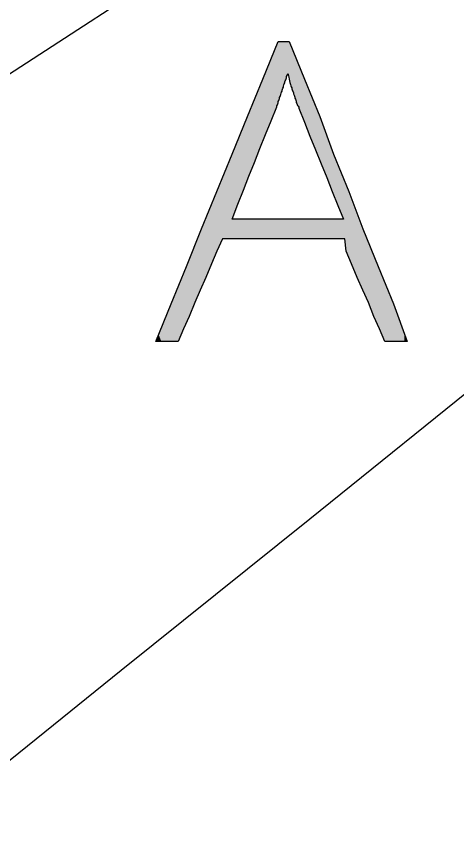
# Model space of a CAD drawing. Extents: x 0 to 407, y 0 to 283.
# Drawn here: x 355.41 to 366.62, y 222.24 to 243.1 of the extents above; entities that cross this region are included whole.
import ezdxf

# ---------------------------------------------------------------- set-up
doc = ezdxf.new("R2010")
doc.units = 0
doc.layers.add('LAYER_1', color=7, linetype='CONTINUOUS')

# ---------------------------------------------------------------- blocks, each defined once
blk = doc.blocks.new('*U8')
at = {"layer": 'LAYER_1', "color": 7}
for points in [[(361.982, 240.71), (361.965, 242.242), (361.982, 242.283)], [(362.008, 240.774), (361.982, 242.283), (362.008, 242.346)], [(361.982, 240.71), (361.982, 242.283), (362.008, 240.774)], [(362.018, 240.8), (362.008, 242.346), (362.018, 242.372)], [(362.008, 240.774), (362.008, 242.346), (362.018, 240.8)], [(362.02, 240.805), (362.018, 242.372), (362.02, 242.377)], [(362.018, 240.8), (362.018, 242.372), (362.02, 240.805)], [(362.022, 240.819), (362.02, 242.377), (362.022, 242.382)], [(362.02, 240.805), (362.02, 242.377), (362.022, 240.819)], [(362.05, 240.885), (362.022, 242.382), (362.05, 242.451)], [(362.022, 240.819), (362.022, 242.382), (362.05, 240.885)], [(362.056, 240.903), (362.05, 242.451), (362.056, 242.464)], [(362.05, 240.885), (362.05, 242.451), (362.056, 240.903)], [(362.056, 240.903), (362.056, 242.464), (362.091, 241.017)], [(362.091, 241.017), (362.056, 242.464), (362.091, 242.464)], [(362.091, 241.017), (362.091, 242.464), (362.091, 241.018)], [(362.091, 241.018), (362.091, 242.464), (362.091, 242.464)], [(362.091, 241.018), (362.091, 242.464), (362.093, 241.025)], [(362.093, 241.025), (362.091, 242.464), (362.093, 242.464)], [(362.093, 241.025), (362.093, 242.464), (362.126, 241.123)], [(362.126, 241.123), (362.093, 242.464), (362.126, 242.464)], [(362.126, 241.123), (362.126, 242.464), (362.162, 241.229)], [(362.162, 241.229), (362.126, 242.464), (362.162, 242.464)], [(362.162, 241.229), (362.162, 242.464), (362.197, 241.335)], [(362.197, 241.335), (362.162, 242.464), (362.197, 242.464)], [(362.197, 241.335), (362.197, 242.464), (362.197, 241.335)], [(362.197, 241.335), (362.197, 242.464), (362.197, 242.464)], [(362.197, 241.335), (362.197, 242.464), (362.232, 241.441)], [(362.232, 241.441), (362.197, 242.464), (362.232, 242.464)], [(362.232, 241.441), (362.232, 242.464), (362.248, 241.487)], [(362.248, 241.487), (362.232, 242.464), (362.248, 242.464)], [(362.248, 241.487), (362.248, 242.464), (362.267, 241.546)], [(362.267, 241.546), (362.248, 242.464), (362.267, 242.464)], [(362.267, 241.546), (362.267, 242.464), (362.268, 241.547)], [(362.268, 241.547), (362.267, 242.464), (362.268, 242.464)], [(362.268, 241.547), (362.268, 242.464), (362.292, 241.613)], [(362.292, 241.613), (362.268, 242.464), (362.292, 242.464)], [(362.292, 241.613), (362.292, 242.464), (362.294, 241.621)], [(362.294, 241.621), (362.292, 242.464), (362.294, 242.464)], [(362.294, 241.621), (362.294, 242.464), (362.302, 241.646)], [(362.302, 241.646), (362.294, 242.464), (362.302, 242.464)], [(362.302, 241.646), (362.302, 242.464), (362.303, 241.646)], [(362.303, 241.646), (362.302, 242.464), (362.303, 242.464)], [(362.303, 241.646), (362.303, 242.464), (362.304, 241.643)], [(362.304, 241.643), (362.303, 242.464), (362.304, 242.464)], [(362.304, 241.643), (362.304, 242.464), (362.307, 241.631)], [(362.307, 241.631), (362.304, 242.464), (362.307, 242.464)], [(362.307, 241.631), (362.307, 242.464), (362.308, 241.626)], [(362.308, 241.626), (362.307, 242.464), (362.308, 242.464)], [(362.308, 241.626), (362.308, 242.464), (362.337, 241.537)], [(362.337, 241.537), (362.308, 242.464), (362.337, 242.464)], [(362.337, 241.537), (362.337, 242.464), (362.338, 241.519)], [(362.338, 241.519), (362.337, 242.464), (362.338, 242.464)], [(362.338, 241.519), (362.338, 242.464), (362.341, 241.475)], [(362.341, 241.475), (362.338, 242.464), (362.341, 242.456)], [(362.341, 241.475), (362.341, 242.456), (362.346, 241.46)], [(362.346, 241.46), (362.341, 242.456), (362.346, 242.444)], [(362.346, 241.46), (362.346, 242.444), (362.356, 241.428)], [(362.356, 241.428), (362.346, 242.444), (362.356, 242.42)], [(362.356, 241.428), (362.356, 242.42), (362.414, 241.249)], [(362.414, 241.249), (362.356, 242.42), (362.414, 242.276)], [(362.414, 241.249), (362.414, 242.276), (362.444, 241.159)], [(362.444, 241.159), (362.414, 242.276), (362.444, 242.204)], [(361.893, 240.486), (361.88, 242.033), (361.893, 242.064)], [(361.917, 240.548), (361.893, 242.064), (361.917, 242.125)], [(361.893, 240.486), (361.893, 242.064), (361.917, 240.548)], [(361.918, 240.55), (361.917, 242.125), (361.918, 242.126)], [(361.917, 240.548), (361.917, 242.125), (361.918, 240.55)], [(361.949, 240.627), (361.918, 242.126), (361.949, 242.202)], [(361.918, 240.55), (361.918, 242.126), (361.949, 240.627)], [(361.95, 240.63), (361.949, 242.202), (361.95, 242.205)], [(361.949, 240.627), (361.949, 242.202), (361.95, 240.63)], [(361.965, 240.667), (361.95, 242.205), (361.965, 242.242)], [(361.95, 240.63), (361.95, 242.205), (361.965, 240.667)], [(361.965, 240.667), (361.965, 242.242), (361.982, 240.71)], [(362.444, 241.159), (362.444, 242.204), (362.532, 240.894)], [(362.532, 240.894), (362.444, 242.204), (362.532, 241.988)], [(361.809, 240.277), (361.774, 241.772), (361.809, 241.858)], [(361.822, 240.31), (361.809, 241.858), (361.822, 241.891)], [(361.809, 240.277), (361.809, 241.858), (361.822, 240.31)], [(361.852, 240.385), (361.822, 241.891), (361.852, 241.965)], [(361.822, 240.31), (361.822, 241.891), (361.852, 240.385)], [(361.854, 240.389), (361.852, 241.965), (361.854, 241.968)], [(361.852, 240.385), (361.852, 241.965), (361.854, 240.389)], [(361.873, 240.438), (361.854, 241.968), (361.873, 242.017)], [(361.854, 240.389), (361.854, 241.968), (361.873, 240.438)], [(361.88, 240.454), (361.873, 242.017), (361.88, 242.033)], [(361.873, 240.438), (361.873, 242.017), (361.88, 240.454)], [(361.88, 240.454), (361.88, 242.033), (361.893, 240.486)], [(362.532, 240.894), (362.532, 241.988), (362.546, 240.861)], [(362.546, 240.861), (362.532, 241.988), (362.546, 241.952)], [(362.546, 240.861), (362.546, 241.952), (362.551, 240.84)], [(362.551, 240.84), (362.546, 241.952), (362.551, 241.941)], [(362.551, 240.84), (362.551, 241.941), (362.574, 240.805)], [(362.574, 240.805), (362.551, 241.941), (362.574, 241.885)], [(362.574, 240.805), (362.574, 241.885), (362.579, 240.797)], [(362.579, 240.797), (362.574, 241.885), (362.579, 241.871)], [(362.579, 240.797), (362.579, 241.871), (362.585, 240.773)], [(362.585, 240.773), (362.579, 241.871), (362.585, 241.858)], [(362.585, 240.773), (362.585, 241.858), (362.587, 240.767)], [(362.587, 240.767), (362.585, 241.858), (362.587, 241.854)], [(362.587, 240.767), (362.587, 241.854), (362.602, 240.728)], [(362.602, 240.728), (362.587, 241.854), (362.602, 241.815)], [(361.721, 240.057), (361.694, 241.576), (361.721, 241.643)], [(361.737, 240.097), (361.721, 241.643), (361.737, 241.681)], [(361.721, 240.057), (361.721, 241.643), (361.737, 240.097)], [(361.742, 240.109), (361.737, 241.681), (361.742, 241.694)], [(361.737, 240.097), (361.737, 241.681), (361.742, 240.109)], [(361.76, 240.156), (361.742, 241.694), (361.76, 241.739)], [(361.742, 240.109), (361.742, 241.694), (361.76, 240.156)], [(361.774, 240.189), (361.76, 241.739), (361.774, 241.772)], [(361.76, 240.156), (361.76, 241.739), (361.774, 240.189)], [(361.774, 240.189), (361.774, 241.772), (361.809, 240.277)], [(362.602, 240.728), (362.602, 241.815), (362.63, 240.659)], [(362.63, 240.659), (362.602, 241.815), (362.63, 241.748)], [(362.63, 240.659), (362.63, 241.748), (362.632, 240.652)], [(362.632, 240.652), (362.63, 241.748), (362.632, 241.741)], [(362.632, 240.652), (362.632, 241.741), (362.656, 240.594)], [(362.656, 240.594), (362.632, 241.741), (362.656, 241.684)], [(362.656, 240.594), (362.656, 241.684), (362.679, 240.536)], [(362.679, 240.536), (362.656, 241.684), (362.679, 241.628)], [(361.668, 239.924), (361.63, 241.419), (361.668, 241.512)], [(361.694, 239.989), (361.668, 241.512), (361.694, 241.575)], [(361.668, 239.924), (361.668, 241.512), (361.694, 239.989)], [(361.694, 239.989), (361.694, 241.575), (361.694, 241.576)], [(361.694, 239.989), (361.694, 241.576), (361.721, 240.057)], [(361.694, 239.989), (361.694, 241.575), (361.694, 239.989)], [(362.679, 240.536), (362.679, 241.628), (362.693, 240.5)], [(362.693, 240.5), (362.679, 241.628), (362.693, 241.592)], [(362.693, 240.5), (362.693, 241.592), (362.717, 240.441)], [(362.717, 240.441), (362.693, 241.592), (362.717, 241.534)], [(362.717, 240.441), (362.717, 241.534), (362.726, 240.418)], [(362.726, 240.418), (362.717, 241.534), (362.726, 241.512)], [(362.726, 240.418), (362.726, 241.512), (362.726, 240.418)], [(362.726, 240.418), (362.726, 241.512), (362.726, 241.511)], [(362.726, 240.418), (362.726, 241.511), (362.735, 240.395)], [(362.735, 240.395), (362.726, 241.511), (362.735, 241.489)], [(362.735, 240.395), (362.735, 241.489), (362.737, 240.39)], [(362.737, 240.39), (362.735, 241.489), (362.737, 241.484)], [(362.737, 240.39), (362.737, 241.484), (362.759, 240.336)], [(362.759, 240.336), (362.737, 241.484), (362.759, 241.431)], [(361.565, 239.666), (361.529, 241.172), (361.565, 241.258)], [(361.582, 239.71), (361.565, 241.258), (361.582, 241.302)], [(361.565, 239.666), (361.565, 241.258), (361.582, 239.71)], [(361.588, 239.725), (361.582, 241.302), (361.588, 241.316)], [(361.582, 239.71), (361.582, 241.302), (361.588, 239.725)], [(361.597, 239.748), (361.588, 241.316), (361.597, 241.339)], [(361.588, 239.725), (361.588, 241.316), (361.597, 239.748)], [(361.598, 239.75), (361.597, 241.339), (361.598, 241.341)], [(361.597, 239.748), (361.597, 241.339), (361.598, 239.75)], [(361.607, 239.771), (361.598, 241.341), (361.607, 241.362)], [(361.598, 239.75), (361.598, 241.341), (361.607, 239.771)], [(361.63, 239.829), (361.607, 241.362), (361.63, 241.419)], [(361.607, 239.771), (361.607, 241.362), (361.63, 239.829)], [(361.63, 239.829), (361.63, 241.419), (361.63, 239.83)], [(361.63, 239.83), (361.63, 241.419), (361.63, 241.419)], [(361.63, 239.83), (361.63, 241.419), (361.668, 239.924)], [(362.759, 240.336), (362.759, 241.431), (362.823, 240.177)], [(362.823, 240.177), (362.759, 241.431), (362.823, 241.275)], [(362.823, 240.177), (362.823, 241.275), (362.85, 240.109)], [(362.85, 240.109), (362.823, 241.275), (362.85, 241.207)], [(361.473, 239.438), (361.458, 240.996), (361.473, 241.035)], [(361.501, 239.507), (361.473, 241.035), (361.501, 241.102)], [(361.473, 239.438), (361.473, 241.035), (361.501, 239.507)], [(361.529, 239.578), (361.501, 241.102), (361.529, 241.172)], [(361.501, 239.507), (361.501, 241.102), (361.529, 239.578)], [(361.529, 239.578), (361.529, 241.172), (361.565, 239.666)], [(362.85, 240.109), (362.85, 241.207), (362.866, 240.069)], [(362.866, 240.069), (362.85, 241.207), (362.866, 241.169)], [(362.866, 240.069), (362.866, 241.169), (362.871, 240.057)], [(362.871, 240.057), (362.866, 241.169), (362.871, 241.156)], [(362.871, 240.057), (362.871, 241.156), (362.889, 240.01)], [(362.889, 240.01), (362.871, 241.156), (362.889, 241.111)], [(362.889, 240.01), (362.889, 241.111), (362.897, 239.991)], [(362.897, 239.991), (362.889, 241.111), (362.897, 241.092)], [(362.897, 239.991), (362.897, 241.092), (362.951, 239.856)], [(362.951, 239.856), (362.897, 241.092), (362.951, 240.959)], [(361.421, 239.307), (361.372, 240.787), (361.421, 240.906)], [(361.434, 239.34), (361.421, 240.906), (361.434, 240.938)], [(361.421, 239.307), (361.421, 240.906), (361.434, 239.34)], [(361.453, 239.386), (361.434, 240.938), (361.453, 240.984)], [(361.434, 239.34), (361.434, 240.938), (361.453, 239.386)], [(361.454, 239.389), (361.453, 240.984), (361.454, 240.987)], [(361.453, 239.386), (361.453, 240.984), (361.454, 239.389)], [(361.458, 239.399), (361.454, 240.987), (361.458, 240.996)], [(361.454, 239.389), (361.454, 240.987), (361.458, 239.399)], [(361.458, 239.399), (361.458, 240.996), (361.473, 239.438)], [(362.951, 239.856), (362.951, 240.959), (362.965, 239.821)], [(362.965, 239.821), (362.951, 240.959), (362.965, 240.925)], [(362.965, 239.821), (362.965, 240.925), (362.973, 239.801)], [(362.973, 239.801), (362.965, 240.925), (362.973, 240.905)], [(362.973, 239.801), (362.973, 240.905), (362.981, 239.781)], [(362.981, 239.781), (362.973, 240.905), (362.981, 240.885)], [(362.981, 239.781), (362.981, 240.885), (363.002, 239.728)], [(363.002, 239.728), (362.981, 240.885), (363.002, 240.833)], [(363.002, 239.728), (363.002, 240.833), (363.004, 239.722)], [(363.004, 239.722), (363.002, 240.833), (363.004, 240.828)], [(363.004, 239.722), (363.004, 240.828), (363.009, 239.711)], [(363.009, 239.711), (363.004, 240.828), (363.009, 240.818)], [(363.009, 239.711), (363.009, 240.818), (363.017, 239.691)], [(363.017, 239.691), (363.009, 240.818), (363.017, 240.797)], [(361.3, 239.004), (361.28, 240.559), (361.3, 240.608)], [(361.302, 239.01), (361.3, 240.608), (361.302, 240.614)], [(361.3, 239.004), (361.3, 240.608), (361.302, 239.01)], [(361.315, 239.041), (361.302, 240.614), (361.315, 240.645)], [(361.302, 239.01), (361.302, 240.614), (361.315, 239.041)], [(361.321, 239.057), (361.315, 240.645), (361.321, 240.661)], [(361.315, 239.041), (361.315, 240.645), (361.321, 239.057)], [(361.342, 239.11), (361.321, 240.661), (361.342, 240.713)], [(361.321, 239.057), (361.321, 240.661), (361.342, 239.11)], [(361.372, 239.186), (361.342, 240.713), (361.372, 240.787)], [(361.342, 239.11), (361.342, 240.713), (361.372, 239.186)], [(361.372, 239.186), (361.372, 240.787), (361.421, 239.307)], [(363.017, 239.691), (363.017, 240.797), (363.021, 239.68)], [(363.021, 239.68), (363.017, 240.797), (363.021, 240.787)], [(363.021, 239.68), (363.021, 240.787), (363.047, 239.616)], [(363.047, 239.616), (363.021, 240.787), (363.047, 240.724)], [(363.047, 239.616), (363.047, 240.724), (363.063, 239.575)], [(363.063, 239.575), (363.047, 240.724), (363.063, 240.683)], [(363.063, 239.575), (363.063, 240.683), (363.079, 239.536)], [(363.079, 239.536), (363.063, 240.683), (363.079, 240.645)], [(363.079, 239.536), (363.079, 240.645), (363.111, 239.456)], [(363.111, 239.456), (363.079, 240.645), (363.111, 240.567)], [(361.212, 238.786), (361.201, 240.367), (361.212, 240.394)], [(361.24, 238.856), (361.212, 240.394), (361.24, 240.463)], [(361.212, 238.786), (361.212, 240.394), (361.24, 238.856)], [(361.244, 238.866), (361.24, 240.463), (361.244, 240.473)], [(361.24, 238.856), (361.24, 240.463), (361.244, 238.866)], [(361.253, 238.888), (361.244, 240.473), (361.253, 240.494)], [(361.244, 238.866), (361.244, 240.473), (361.253, 238.888)], [(361.276, 238.946), (361.253, 240.494), (361.276, 240.551)], [(361.253, 238.888), (361.253, 240.494), (361.276, 238.946)], [(361.28, 238.954), (361.276, 240.551), (361.28, 240.559)], [(361.276, 238.946), (361.276, 240.551), (361.28, 238.954)], [(361.28, 238.954), (361.28, 240.559), (361.3, 239.004)], [(363.111, 239.456), (363.111, 240.567), (363.114, 239.448)], [(363.114, 239.448), (363.111, 240.567), (363.114, 240.559)], [(363.114, 239.448), (363.114, 240.559), (363.136, 239.392)], [(363.136, 239.392), (363.114, 240.559), (363.136, 240.499)], [(363.136, 239.392), (363.136, 240.499), (363.149, 239.361)], [(363.149, 239.361), (363.136, 240.499), (363.149, 240.465)], [(363.149, 239.361), (363.149, 240.465), (363.155, 239.345)], [(363.155, 239.345), (363.149, 240.465), (363.155, 240.447)], [(363.155, 239.345), (363.155, 240.447), (363.177, 239.292)], [(363.177, 239.292), (363.155, 240.447), (363.177, 240.39)], [(361.133, 238.587), (361.117, 240.159), (361.133, 240.199)], [(361.147, 238.621), (361.133, 240.199), (361.147, 240.233)], [(361.133, 238.587), (361.133, 240.199), (361.147, 238.621)], [(361.168, 238.674), (361.147, 240.233), (361.168, 240.285)], [(361.147, 238.621), (361.147, 240.233), (361.168, 238.674)], [(361.174, 238.69), (361.168, 240.285), (361.174, 240.301)], [(361.168, 238.674), (361.168, 240.285), (361.174, 238.69)], [(361.187, 238.722), (361.174, 240.301), (361.187, 240.332)], [(361.174, 238.69), (361.174, 240.301), (361.187, 238.722)], [(361.201, 238.758), (361.187, 240.332), (361.201, 240.367)], [(361.187, 238.722), (361.187, 240.332), (361.201, 238.758)], [(361.201, 238.758), (361.201, 240.367), (361.212, 238.786)], [(363.177, 239.292), (363.177, 240.39), (363.207, 239.216)], [(363.207, 239.216), (363.177, 240.39), (363.207, 240.308)], [(363.207, 239.216), (363.207, 240.308), (363.218, 239.189)], [(363.218, 239.189), (363.207, 240.308), (363.218, 240.279)], [(363.218, 239.189), (363.218, 240.279), (363.268, 239.062)], [(363.268, 239.062), (363.218, 240.279), (363.268, 240.142)], [(361.055, 238.392), (361.036, 239.962), (361.055, 240.007)], [(361.117, 238.546), (361.055, 240.007), (361.117, 240.159)], [(361.055, 238.392), (361.055, 240.007), (361.117, 238.546)], [(361.117, 238.546), (361.117, 240.159), (361.133, 238.587)], [(363.268, 239.062), (363.268, 240.142), (363.287, 239.016)], [(363.287, 239.016), (363.268, 240.142), (363.287, 240.092)], [(363.287, 239.016), (363.287, 240.092), (363.292, 239.003)], [(363.292, 239.003), (363.287, 240.092), (363.292, 240.078)], [(363.292, 239.003), (363.292, 240.078), (363.293, 239.001)], [(363.293, 239.001), (363.292, 240.078), (363.293, 240.076)], [(363.293, 239.001), (363.293, 240.076), (363.308, 238.964)], [(363.308, 238.964), (363.293, 240.076), (363.308, 240.036)], [(363.308, 238.964), (363.308, 240.036), (363.335, 238.895)], [(363.335, 238.895), (363.308, 240.036), (363.335, 239.962)], [(360.973, 238.174), (360.924, 239.687), (360.973, 239.808)], [(360.988, 238.214), (360.973, 239.808), (360.988, 239.844)], [(360.973, 238.174), (360.973, 239.808), (360.988, 238.214)], [(361.015, 238.289), (360.988, 239.844), (361.015, 239.911)], [(360.988, 238.214), (360.988, 239.844), (361.015, 238.289)], [(361.031, 238.332), (361.015, 239.911), (361.031, 239.949)], [(361.015, 238.289), (361.015, 239.911), (361.031, 238.332)], [(361.033, 238.336), (361.031, 239.949), (361.033, 239.953)], [(361.031, 238.332), (361.031, 239.949), (361.033, 238.336)], [(361.036, 238.345), (361.033, 239.953), (361.036, 239.962)], [(361.033, 238.336), (361.033, 239.953), (361.036, 238.345)], [(361.036, 238.345), (361.036, 239.962), (361.055, 238.392)], [(363.335, 238.895), (363.335, 239.962), (363.346, 238.868)], [(363.346, 238.868), (363.335, 239.962), (363.346, 239.933)], [(363.346, 238.868), (363.346, 239.933), (363.361, 238.83)], [(363.361, 238.83), (363.346, 239.933), (363.361, 239.892)], [(363.361, 238.83), (363.361, 239.892), (363.362, 238.828)], [(363.362, 238.828), (363.361, 239.892), (363.362, 239.889)], [(363.362, 238.828), (363.362, 239.889), (363.394, 238.749)], [(363.394, 238.749), (363.362, 239.889), (363.394, 239.804)], [(363.394, 238.749), (363.394, 239.804), (363.399, 238.736)], [(363.399, 238.736), (363.394, 239.804), (363.399, 239.79)], [(363.399, 238.736), (363.399, 239.79), (363.422, 238.677)], [(363.422, 238.677), (363.399, 239.79), (363.422, 239.726)], [(360.892, 237.455), (360.645, 239.001), (360.892, 239.607)], [(360.901, 237.974), (360.892, 239.607), (360.901, 239.63)], [(360.892, 237.455), (360.892, 239.607), (360.892, 237.455)], [(360.892, 237.455), (360.892, 239.607), (360.892, 239.607)], [(360.892, 237.949), (360.892, 239.607), (360.901, 237.974)], [(360.915, 238.012), (360.901, 239.63), (360.915, 239.664)], [(360.901, 237.974), (360.901, 239.63), (360.915, 238.012)], [(360.924, 238.039), (360.915, 239.664), (360.924, 239.687)], [(360.915, 238.012), (360.915, 239.664), (360.924, 238.039)], [(360.924, 238.039), (360.924, 239.687), (360.973, 238.174)], [(363.422, 238.677), (363.422, 239.726), (363.432, 238.654)], [(363.432, 238.654), (363.422, 239.726), (363.432, 239.701)], [(363.432, 238.654), (363.432, 239.701), (363.441, 238.631)], [(363.441, 238.631), (363.432, 239.701), (363.441, 239.676)], [(363.441, 238.631), (363.441, 239.676), (363.458, 238.59)], [(363.458, 238.59), (363.441, 239.676), (363.458, 239.632)], [(363.458, 238.59), (363.458, 239.632), (363.464, 238.572)], [(363.464, 238.572), (363.458, 239.632), (363.464, 239.613)], [(363.464, 238.572), (363.464, 239.613), (363.467, 238.566)], [(363.467, 238.566), (363.464, 239.613), (363.467, 239.607)], [(363.467, 238.566), (363.467, 239.607), (363.528, 238.413)], [(363.528, 238.413), (363.467, 239.607), (363.528, 239.456)], [(363.528, 238.413), (363.528, 239.456), (363.537, 238.39)], [(363.537, 238.39), (363.528, 239.456), (363.537, 239.433)], [(363.537, 238.39), (363.537, 239.433), (363.555, 238.345)], [(363.555, 238.345), (363.537, 239.433), (363.555, 239.389)], [(363.555, 238.345), (363.555, 239.389), (363.571, 238.305)], [(363.571, 238.305), (363.555, 239.389), (363.571, 239.35)], [(363.571, 238.305), (363.571, 239.35), (363.576, 238.293)], [(363.576, 238.293), (363.571, 239.35), (363.576, 239.338)], [(363.576, 238.293), (363.576, 239.338), (363.595, 238.246)], [(363.595, 238.246), (363.576, 239.338), (363.595, 239.292)], [(363.595, 238.246), (363.595, 239.292), (363.617, 238.19)], [(363.617, 238.19), (363.595, 239.292), (363.617, 239.237)], [(363.617, 238.19), (363.617, 239.237), (363.656, 238.092)], [(363.656, 238.092), (363.617, 239.237), (363.656, 239.141)], [(363.656, 238.092), (363.656, 239.141), (363.681, 238.03)], [(363.681, 238.03), (363.656, 239.141), (363.681, 239.08)], [(360.645, 237.455), (360.504, 238.654), (360.645, 239.001)], [(360.645, 237.455), (360.645, 239.001), (360.892, 237.455)], [(363.681, 238.03), (363.681, 239.08), (363.687, 238.017)], [(363.687, 238.017), (363.681, 239.08), (363.687, 239.067)], [(363.687, 238.017), (363.687, 239.067), (363.708, 237.964)], [(363.708, 237.964), (363.687, 239.067), (363.708, 239.015)], [(363.708, 237.964), (363.708, 239.015), (363.713, 237.949)], [(363.713, 237.949), (363.708, 239.015), (363.713, 239.003)], [(363.713, 237.455), (363.713, 239.003), (363.749, 237.455)], [(363.749, 237.455), (363.713, 239.003), (363.749, 238.913)], [(363.749, 237.455), (363.749, 238.913), (363.784, 237.137)], [(363.784, 237.137), (363.749, 238.913), (363.784, 238.827)], [(363.784, 237.137), (363.784, 238.827), (363.855, 236.979)], [(363.855, 236.979), (363.784, 238.827), (363.855, 238.654)], [(360.504, 237.137), (360.363, 238.308), (360.504, 238.654)], [(360.504, 237.137), (360.504, 238.654), (360.504, 237.137)], [(360.504, 237.137), (360.504, 238.654), (360.504, 238.654)], [(360.504, 237.137), (360.504, 238.654), (360.645, 237.455)], [(363.855, 236.979), (363.855, 238.654), (363.925, 236.82)], [(363.925, 236.82), (363.855, 238.654), (363.925, 238.463)], [(360.363, 236.82), (360.221, 237.962), (360.363, 238.308)], [(360.363, 236.82), (360.363, 238.308), (360.504, 237.137)], [(363.925, 236.82), (363.925, 238.463), (364.067, 236.467)], [(364.067, 236.467), (363.925, 238.463), (364.067, 238.082)], [(360.221, 236.467), (360.115, 237.702), (360.221, 237.962)], [(360.221, 236.467), (360.221, 237.962), (360.363, 236.82)], [(360.892, 237.455), (360.892, 237.949), (360.901, 237.455)], [(360.901, 237.455), (360.892, 237.949), (360.901, 237.949)], [(360.901, 237.455), (360.901, 237.949), (360.915, 237.455)], [(360.915, 237.455), (360.901, 237.949), (360.915, 237.949)], [(360.915, 237.455), (360.915, 237.949), (360.924, 237.455)], [(360.924, 237.455), (360.915, 237.949), (360.924, 237.949)], [(360.924, 237.455), (360.924, 237.949), (360.973, 237.455)], [(360.973, 237.455), (360.924, 237.949), (360.973, 237.949)], [(360.973, 237.455), (360.973, 237.949), (360.988, 237.455)], [(360.988, 237.455), (360.973, 237.949), (360.988, 237.949)], [(360.988, 237.455), (360.988, 237.949), (361.015, 237.455)], [(361.015, 237.455), (360.988, 237.949), (361.015, 237.949)], [(361.015, 237.455), (361.015, 237.949), (361.031, 237.455)], [(361.031, 237.455), (361.015, 237.949), (361.031, 237.949)], [(361.031, 237.455), (361.031, 237.949), (361.033, 237.455)], [(361.033, 237.455), (361.031, 237.949), (361.033, 237.949)], [(361.033, 237.455), (361.033, 237.949), (361.036, 237.455)], [(361.036, 237.455), (361.033, 237.949), (361.036, 237.949)], [(361.036, 237.455), (361.036, 237.949), (361.055, 237.455)], [(361.055, 237.455), (361.036, 237.949), (361.055, 237.949)], [(361.055, 237.455), (361.055, 237.949), (361.117, 237.455)], [(361.117, 237.455), (361.055, 237.949), (361.117, 237.949)], [(361.117, 237.455), (361.117, 237.949), (361.133, 237.455)], [(361.133, 237.455), (361.117, 237.949), (361.133, 237.949)], [(361.133, 237.455), (361.133, 237.949), (361.147, 237.455)], [(361.147, 237.455), (361.133, 237.949), (361.147, 237.949)], [(361.147, 237.455), (361.147, 237.949), (361.168, 237.455)], [(361.168, 237.455), (361.147, 237.949), (361.168, 237.949)], [(361.168, 237.455), (361.168, 237.949), (361.174, 237.455)], [(361.174, 237.455), (361.168, 237.949), (361.174, 237.949)], [(361.174, 237.455), (361.174, 237.949), (361.187, 237.455)], [(361.187, 237.455), (361.174, 237.949), (361.187, 237.949)], [(361.187, 237.455), (361.187, 237.949), (361.201, 237.455)], [(361.201, 237.455), (361.187, 237.949), (361.201, 237.949)], [(361.201, 237.455), (361.201, 237.949), (361.212, 237.455)], [(361.212, 237.455), (361.201, 237.949), (361.212, 237.949)], [(361.212, 237.455), (361.212, 237.949), (361.24, 237.455)], [(361.24, 237.455), (361.212, 237.949), (361.24, 237.949)], [(361.24, 237.455), (361.24, 237.949), (361.244, 237.455)], [(361.244, 237.455), (361.24, 237.949), (361.244, 237.949)], [(361.244, 237.455), (361.244, 237.949), (361.253, 237.455)], [(361.253, 237.455), (361.244, 237.949), (361.253, 237.949)], [(361.253, 237.455), (361.253, 237.949), (361.276, 237.455)], [(361.276, 237.455), (361.253, 237.949), (361.276, 237.949)], [(361.276, 237.455), (361.276, 237.949), (361.28, 237.455)], [(361.28, 237.455), (361.276, 237.949), (361.28, 237.949)], [(361.28, 237.455), (361.28, 237.949), (361.3, 237.455)], [(361.3, 237.455), (361.28, 237.949), (361.3, 237.949)], [(361.3, 237.455), (361.3, 237.949), (361.302, 237.455)], [(361.302, 237.455), (361.3, 237.949), (361.302, 237.949)], [(361.302, 237.455), (361.302, 237.949), (361.315, 237.455)], [(361.315, 237.455), (361.302, 237.949), (361.315, 237.949)], [(361.315, 237.455), (361.315, 237.949), (361.321, 237.455)], [(361.321, 237.455), (361.315, 237.949), (361.321, 237.949)], [(361.321, 237.455), (361.321, 237.949), (361.342, 237.455)], [(361.342, 237.455), (361.321, 237.949), (361.342, 237.949)], [(361.342, 237.455), (361.342, 237.949), (361.372, 237.455)], [(361.372, 237.455), (361.342, 237.949), (361.372, 237.949)], [(361.372, 237.455), (361.372, 237.949), (361.421, 237.455)], [(361.421, 237.455), (361.372, 237.949), (361.421, 237.949)], [(361.421, 237.455), (361.421, 237.949), (361.434, 237.455)], [(361.434, 237.455), (361.421, 237.949), (361.434, 237.949)], [(361.434, 237.455), (361.434, 237.949), (361.453, 237.455)], [(361.453, 237.455), (361.434, 237.949), (361.453, 237.949)], [(361.453, 237.455), (361.453, 237.949), (361.454, 237.455)], [(361.454, 237.455), (361.453, 237.949), (361.454, 237.949)], [(361.454, 237.455), (361.454, 237.949), (361.458, 237.455)], [(361.458, 237.455), (361.454, 237.949), (361.458, 237.949)], [(361.458, 237.455), (361.458, 237.949), (361.473, 237.455)], [(361.473, 237.455), (361.458, 237.949), (361.473, 237.949)], [(361.473, 237.455), (361.473, 237.949), (361.501, 237.455)], [(361.501, 237.455), (361.473, 237.949), (361.501, 237.949)], [(361.501, 237.455), (361.501, 237.949), (361.529, 237.455)], [(361.529, 237.455), (361.501, 237.949), (361.529, 237.949)], [(361.529, 237.455), (361.529, 237.949), (361.565, 237.455)], [(361.565, 237.455), (361.529, 237.949), (361.565, 237.949)], [(361.565, 237.455), (361.565, 237.949), (361.582, 237.455)], [(361.582, 237.455), (361.565, 237.949), (361.582, 237.949)], [(361.582, 237.455), (361.582, 237.949), (361.588, 237.455)], [(361.588, 237.455), (361.582, 237.949), (361.588, 237.949)], [(361.588, 237.455), (361.588, 237.949), (361.597, 237.455)], [(361.597, 237.455), (361.588, 237.949), (361.597, 237.949)], [(361.597, 237.455), (361.597, 237.949), (361.598, 237.455)], [(361.598, 237.455), (361.597, 237.949), (361.598, 237.949)], [(361.598, 237.455), (361.598, 237.949), (361.607, 237.455)], [(361.607, 237.455), (361.598, 237.949), (361.607, 237.949)], [(361.607, 237.455), (361.607, 237.949), (361.63, 237.455)], [(361.63, 237.455), (361.607, 237.949), (361.63, 237.949)], [(361.63, 237.455), (361.63, 237.949), (361.63, 237.455)], [(361.63, 237.455), (361.63, 237.949), (361.63, 237.949)], [(361.63, 237.455), (361.63, 237.949), (361.668, 237.455)], [(361.668, 237.455), (361.63, 237.949), (361.668, 237.949)], [(361.668, 237.455), (361.668, 237.949), (361.694, 237.455)], [(361.694, 237.455), (361.668, 237.949), (361.694, 237.949)], [(361.694, 237.455), (361.694, 237.949), (361.694, 237.455)], [(361.694, 237.455), (361.694, 237.949), (361.694, 237.949)], [(361.694, 237.455), (361.694, 237.949), (361.721, 237.455)], [(361.721, 237.455), (361.694, 237.949), (361.721, 237.949)], [(361.721, 237.455), (361.721, 237.949), (361.737, 237.455)], [(361.737, 237.455), (361.721, 237.949), (361.737, 237.949)], [(361.737, 237.455), (361.737, 237.949), (361.742, 237.455)], [(361.742, 237.455), (361.737, 237.949), (361.742, 237.949)], [(361.742, 237.455), (361.742, 237.949), (361.76, 237.455)], [(361.76, 237.455), (361.742, 237.949), (361.76, 237.949)], [(361.76, 237.455), (361.76, 237.949), (361.774, 237.455)], [(361.774, 237.455), (361.76, 237.949), (361.774, 237.949)], [(361.774, 237.455), (361.774, 237.949), (361.809, 237.455)], [(361.809, 237.455), (361.774, 237.949), (361.809, 237.949)], [(361.809, 237.455), (361.809, 237.949), (361.822, 237.455)], [(361.822, 237.455), (361.809, 237.949), (361.822, 237.949)], [(361.822, 237.455), (361.822, 237.949), (361.852, 237.455)], [(361.852, 237.455), (361.822, 237.949), (361.852, 237.949)], [(361.852, 237.455), (361.852, 237.949), (361.854, 237.455)], [(361.854, 237.455), (361.852, 237.949), (361.854, 237.949)], [(361.854, 237.455), (361.854, 237.949), (361.873, 237.455)], [(361.873, 237.455), (361.854, 237.949), (361.873, 237.949)], [(361.873, 237.455), (361.873, 237.949), (361.88, 237.455)], [(361.88, 237.455), (361.873, 237.949), (361.88, 237.949)], [(361.88, 237.455), (361.88, 237.949), (361.893, 237.455)], [(361.893, 237.455), (361.88, 237.949), (361.893, 237.949)], [(361.893, 237.455), (361.893, 237.949), (361.917, 237.455)], [(361.917, 237.455), (361.893, 237.949), (361.917, 237.949)], [(361.917, 237.455), (361.917, 237.949), (361.918, 237.455)], [(361.918, 237.455), (361.917, 237.949), (361.918, 237.949)], [(361.918, 237.455), (361.918, 237.949), (361.949, 237.455)], [(361.949, 237.455), (361.918, 237.949), (361.949, 237.949)], [(361.949, 237.455), (361.949, 237.949), (361.95, 237.455)], [(361.95, 237.455), (361.949, 237.949), (361.95, 237.949)], [(361.95, 237.455), (361.95, 237.949), (361.965, 237.455)], [(361.965, 237.455), (361.95, 237.949), (361.965, 237.949)], [(361.965, 237.455), (361.965, 237.949), (361.982, 237.455)], [(361.982, 237.455), (361.965, 237.949), (361.982, 237.949)], [(361.982, 237.455), (361.982, 237.949), (362.008, 237.455)], [(362.008, 237.455), (361.982, 237.949), (362.008, 237.949)], [(362.008, 237.455), (362.008, 237.949), (362.018, 237.455)], [(362.018, 237.455), (362.008, 237.949), (362.018, 237.949)], [(362.018, 237.455), (362.018, 237.949), (362.02, 237.455)], [(362.02, 237.455), (362.018, 237.949), (362.02, 237.949)], [(362.02, 237.455), (362.02, 237.949), (362.022, 237.455)], [(362.022, 237.455), (362.02, 237.949), (362.022, 237.949)], [(362.022, 237.455), (362.022, 237.949), (362.05, 237.455)], [(362.05, 237.455), (362.022, 237.949), (362.05, 237.949)], [(362.05, 237.455), (362.05, 237.949), (362.056, 237.455)], [(362.056, 237.455), (362.05, 237.949), (362.056, 237.949)], [(362.056, 237.455), (362.056, 237.949), (362.091, 237.455)], [(362.091, 237.455), (362.056, 237.949), (362.091, 237.949)], [(362.091, 237.455), (362.091, 237.949), (362.091, 237.455)], [(362.091, 237.455), (362.091, 237.949), (362.091, 237.949)], [(362.091, 237.455), (362.091, 237.949), (362.093, 237.455)], [(362.093, 237.455), (362.091, 237.949), (362.093, 237.949)], [(362.093, 237.455), (362.093, 237.949), (362.126, 237.455)], [(362.126, 237.455), (362.093, 237.949), (362.126, 237.949)], [(362.126, 237.455), (362.126, 237.949), (362.162, 237.455)], [(362.162, 237.455), (362.126, 237.949), (362.162, 237.949)], [(362.162, 237.455), (362.162, 237.949), (362.197, 237.455)], [(362.197, 237.455), (362.162, 237.949), (362.197, 237.949)], [(362.197, 237.455), (362.197, 237.949), (362.197, 237.455)], [(362.197, 237.455), (362.197, 237.949), (362.197, 237.949)], [(362.197, 237.455), (362.197, 237.949), (362.232, 237.455)], [(362.232, 237.455), (362.197, 237.949), (362.232, 237.949)], [(362.232, 237.455), (362.232, 237.949), (362.248, 237.455)], [(362.248, 237.455), (362.232, 237.949), (362.248, 237.949)], [(362.248, 237.455), (362.248, 237.949), (362.267, 237.455)], [(362.267, 237.455), (362.248, 237.949), (362.267, 237.949)], [(362.267, 237.455), (362.267, 237.949), (362.268, 237.455)], [(362.268, 237.455), (362.267, 237.949), (362.268, 237.949)], [(362.268, 237.455), (362.268, 237.949), (362.292, 237.455)], [(362.292, 237.455), (362.268, 237.949), (362.292, 237.949)], [(362.292, 237.455), (362.292, 237.949), (362.294, 237.455)], [(362.294, 237.455), (362.292, 237.949), (362.294, 237.949)], [(362.294, 237.455), (362.294, 237.949), (362.302, 237.455)], [(362.302, 237.455), (362.294, 237.949), (362.302, 237.949)], [(362.302, 237.455), (362.302, 237.949), (362.303, 237.455)], [(362.303, 237.455), (362.302, 237.949), (362.303, 237.949)], [(362.303, 237.455), (362.303, 237.949), (362.304, 237.455)], [(362.304, 237.455), (362.303, 237.949), (362.304, 237.949)], [(362.304, 237.455), (362.304, 237.949), (362.307, 237.455)], [(362.307, 237.455), (362.304, 237.949), (362.307, 237.949)], [(362.307, 237.455), (362.307, 237.949), (362.308, 237.455)], [(362.308, 237.455), (362.307, 237.949), (362.308, 237.949)], [(362.308, 237.455), (362.308, 237.949), (362.337, 237.455)], [(362.337, 237.455), (362.308, 237.949), (362.337, 237.949)], [(362.337, 237.455), (362.337, 237.949), (362.338, 237.455)], [(362.338, 237.455), (362.337, 237.949), (362.338, 237.949)], [(362.338, 237.455), (362.338, 237.949), (362.341, 237.455)], [(362.341, 237.455), (362.338, 237.949), (362.341, 237.949)], [(362.341, 237.455), (362.341, 237.949), (362.346, 237.455)], [(362.346, 237.455), (362.341, 237.949), (362.346, 237.949)], [(362.346, 237.455), (362.346, 237.949), (362.356, 237.455)], [(362.356, 237.455), (362.346, 237.949), (362.356, 237.949)], [(362.356, 237.455), (362.356, 237.949), (362.414, 237.455)], [(362.414, 237.455), (362.356, 237.949), (362.414, 237.949)], [(362.414, 237.455), (362.414, 237.949), (362.444, 237.455)], [(362.444, 237.455), (362.414, 237.949), (362.444, 237.949)], [(362.444, 237.455), (362.444, 237.949), (362.532, 237.455)], [(362.532, 237.455), (362.444, 237.949), (362.532, 237.949)], [(362.532, 237.455), (362.532, 237.949), (362.546, 237.455)], [(362.546, 237.455), (362.532, 237.949), (362.546, 237.949)], [(362.546, 237.455), (362.546, 237.949), (362.551, 237.455)], [(362.551, 237.455), (362.546, 237.949), (362.551, 237.949)], [(362.551, 237.455), (362.551, 237.949), (362.574, 237.455)], [(362.574, 237.455), (362.551, 237.949), (362.574, 237.949)], [(362.574, 237.455), (362.574, 237.949), (362.579, 237.455)], [(362.579, 237.455), (362.574, 237.949), (362.579, 237.949)], [(362.579, 237.455), (362.579, 237.949), (362.585, 237.455)], [(362.585, 237.455), (362.579, 237.949), (362.585, 237.949)], [(362.585, 237.455), (362.585, 237.949), (362.587, 237.455)], [(362.587, 237.455), (362.585, 237.949), (362.587, 237.949)], [(362.587, 237.455), (362.587, 237.949), (362.602, 237.455)], [(362.602, 237.455), (362.587, 237.949), (362.602, 237.949)], [(362.602, 237.455), (362.602, 237.949), (362.63, 237.455)], [(362.63, 237.455), (362.602, 237.949), (362.63, 237.949)], [(362.63, 237.455), (362.63, 237.949), (362.632, 237.455)], [(362.632, 237.455), (362.63, 237.949), (362.632, 237.949)], [(362.632, 237.455), (362.632, 237.949), (362.656, 237.455)], [(362.656, 237.455), (362.632, 237.949), (362.656, 237.949)], [(362.656, 237.455), (362.656, 237.949), (362.679, 237.455)], [(362.679, 237.455), (362.656, 237.949), (362.679, 237.949)], [(362.679, 237.455), (362.679, 237.949), (362.693, 237.455)], [(362.693, 237.455), (362.679, 237.949), (362.693, 237.949)], [(362.693, 237.455), (362.693, 237.949), (362.717, 237.455)], [(362.717, 237.455), (362.693, 237.949), (362.717, 237.949)], [(362.717, 237.455), (362.717, 237.949), (362.726, 237.455)], [(362.726, 237.455), (362.717, 237.949), (362.726, 237.949)], [(362.726, 237.455), (362.726, 237.949), (362.726, 237.455)], [(362.726, 237.455), (362.726, 237.949), (362.726, 237.949)], [(362.726, 237.455), (362.726, 237.949), (362.735, 237.455)], [(362.735, 237.455), (362.726, 237.949), (362.735, 237.949)], [(362.735, 237.455), (362.735, 237.949), (362.737, 237.455)], [(362.737, 237.455), (362.735, 237.949), (362.737, 237.949)], [(362.737, 237.455), (362.737, 237.949), (362.759, 237.455)], [(362.759, 237.455), (362.737, 237.949), (362.759, 237.949)], [(362.759, 237.455), (362.759, 237.949), (362.823, 237.455)], [(362.823, 237.455), (362.759, 237.949), (362.823, 237.949)], [(362.823, 237.455), (362.823, 237.949), (362.85, 237.455)], [(362.85, 237.455), (362.823, 237.949), (362.85, 237.949)], [(362.85, 237.455), (362.85, 237.949), (362.866, 237.455)], [(362.866, 237.455), (362.85, 237.949), (362.866, 237.949)], [(362.866, 237.455), (362.866, 237.949), (362.871, 237.455)], [(362.871, 237.455), (362.866, 237.949), (362.871, 237.949)], [(362.871, 237.455), (362.871, 237.949), (362.889, 237.455)], [(362.889, 237.455), (362.871, 237.949), (362.889, 237.949)], [(362.889, 237.455), (362.889, 237.949), (362.897, 237.455)], [(362.897, 237.455), (362.889, 237.949), (362.897, 237.949)], [(362.897, 237.455), (362.897, 237.949), (362.951, 237.455)], [(362.951, 237.455), (362.897, 237.949), (362.951, 237.949)], [(362.951, 237.455), (362.951, 237.949), (362.965, 237.455)], [(362.965, 237.455), (362.951, 237.949), (362.965, 237.949)], [(362.965, 237.455), (362.965, 237.949), (362.973, 237.455)], [(362.973, 237.455), (362.965, 237.949), (362.973, 237.949)], [(362.973, 237.455), (362.973, 237.949), (362.981, 237.455)], [(362.981, 237.455), (362.973, 237.949), (362.981, 237.949)], [(362.981, 237.455), (362.981, 237.949), (363.002, 237.455)], [(363.002, 237.455), (362.981, 237.949), (363.002, 237.949)], [(363.002, 237.455), (363.002, 237.949), (363.004, 237.455)], [(363.004, 237.455), (363.002, 237.949), (363.004, 237.949)], [(363.004, 237.455), (363.004, 237.949), (363.009, 237.455)], [(363.009, 237.455), (363.004, 237.949), (363.009, 237.949)], [(363.009, 237.455), (363.009, 237.949), (363.017, 237.455)], [(363.017, 237.455), (363.009, 237.949), (363.017, 237.949)], [(363.017, 237.455), (363.017, 237.949), (363.021, 237.455)], [(363.021, 237.455), (363.017, 237.949), (363.021, 237.949)], [(363.021, 237.455), (363.021, 237.949), (363.047, 237.455)], [(363.047, 237.455), (363.021, 237.949), (363.047, 237.949)], [(363.047, 237.455), (363.047, 237.949), (363.063, 237.455)], [(363.063, 237.455), (363.047, 237.949), (363.063, 237.949)], [(363.063, 237.455), (363.063, 237.949), (363.079, 237.455)], [(363.079, 237.455), (363.063, 237.949), (363.079, 237.949)], [(363.079, 237.455), (363.079, 237.949), (363.111, 237.455)], [(363.111, 237.455), (363.079, 237.949), (363.111, 237.949)], [(363.111, 237.455), (363.111, 237.949), (363.114, 237.455)], [(363.114, 237.455), (363.111, 237.949), (363.114, 237.949)], [(363.114, 237.455), (363.114, 237.949), (363.136, 237.455)], [(363.136, 237.455), (363.114, 237.949), (363.136, 237.949)], [(363.136, 237.455), (363.136, 237.949), (363.149, 237.455)], [(363.149, 237.455), (363.136, 237.949), (363.149, 237.949)], [(363.149, 237.455), (363.149, 237.949), (363.155, 237.455)], [(363.155, 237.455), (363.149, 237.949), (363.155, 237.949)], [(363.155, 237.455), (363.155, 237.949), (363.177, 237.455)], [(363.177, 237.455), (363.155, 237.949), (363.177, 237.949)], [(363.177, 237.455), (363.177, 237.949), (363.207, 237.455)], [(363.207, 237.455), (363.177, 237.949), (363.207, 237.949)], [(363.207, 237.455), (363.207, 237.949), (363.218, 237.455)], [(363.218, 237.455), (363.207, 237.949), (363.218, 237.949)], [(363.218, 237.455), (363.218, 237.949), (363.268, 237.455)], [(363.268, 237.455), (363.218, 237.949), (363.268, 237.949)], [(363.268, 237.455), (363.268, 237.949), (363.287, 237.455)], [(363.287, 237.455), (363.268, 237.949), (363.287, 237.949)], [(363.287, 237.455), (363.287, 237.949), (363.292, 237.455)], [(363.292, 237.455), (363.287, 237.949), (363.292, 237.949)], [(363.292, 237.455), (363.292, 237.949), (363.293, 237.455)], [(363.293, 237.455), (363.292, 237.949), (363.293, 237.949)], [(363.293, 237.455), (363.293, 237.949), (363.308, 237.455)], [(363.308, 237.455), (363.293, 237.949), (363.308, 237.949)], [(363.308, 237.455), (363.308, 237.949), (363.335, 237.455)], [(363.335, 237.455), (363.308, 237.949), (363.335, 237.949)], [(363.335, 237.455), (363.335, 237.949), (363.346, 237.455)], [(363.346, 237.455), (363.335, 237.949), (363.346, 237.949)], [(363.346, 237.455), (363.346, 237.949), (363.361, 237.455)], [(363.361, 237.455), (363.346, 237.949), (363.361, 237.949)], [(363.361, 237.455), (363.361, 237.949), (363.362, 237.455)], [(363.362, 237.455), (363.361, 237.949), (363.362, 237.949)], [(363.362, 237.455), (363.362, 237.949), (363.394, 237.455)], [(363.394, 237.455), (363.362, 237.949), (363.394, 237.949)], [(363.394, 237.455), (363.394, 237.949), (363.399, 237.455)], [(363.399, 237.455), (363.394, 237.949), (363.399, 237.949)], [(363.399, 237.455), (363.399, 237.949), (363.422, 237.455)], [(363.422, 237.455), (363.399, 237.949), (363.422, 237.949)], [(363.422, 237.455), (363.422, 237.949), (363.432, 237.455)], [(363.432, 237.455), (363.422, 237.949), (363.432, 237.949)], [(363.432, 237.455), (363.432, 237.949), (363.441, 237.455)], [(363.441, 237.455), (363.432, 237.949), (363.441, 237.949)], [(363.441, 237.455), (363.441, 237.949), (363.458, 237.455)], [(363.458, 237.455), (363.441, 237.949), (363.458, 237.949)], [(363.458, 237.455), (363.458, 237.949), (363.464, 237.455)], [(363.464, 237.455), (363.458, 237.949), (363.464, 237.949)], [(363.464, 237.455), (363.464, 237.949), (363.467, 237.455)], [(363.467, 237.455), (363.464, 237.949), (363.467, 237.949)], [(363.467, 237.455), (363.467, 237.949), (363.528, 237.455)], [(363.528, 237.455), (363.467, 237.949), (363.528, 237.949)], [(363.528, 237.455), (363.528, 237.949), (363.537, 237.455)], [(363.537, 237.455), (363.528, 237.949), (363.537, 237.949)], [(363.537, 237.455), (363.537, 237.949), (363.555, 237.455)], [(363.555, 237.455), (363.537, 237.949), (363.555, 237.949)], [(363.555, 237.455), (363.555, 237.949), (363.571, 237.455)], [(363.571, 237.455), (363.555, 237.949), (363.571, 237.949)], [(363.571, 237.455), (363.571, 237.949), (363.576, 237.455)], [(363.576, 237.455), (363.571, 237.949), (363.576, 237.949)], [(363.576, 237.455), (363.576, 237.949), (363.595, 237.455)], [(363.595, 237.455), (363.576, 237.949), (363.595, 237.949)], [(363.595, 237.455), (363.595, 237.949), (363.617, 237.455)], [(363.617, 237.455), (363.595, 237.949), (363.617, 237.949)], [(363.617, 237.455), (363.617, 237.949), (363.656, 237.455)], [(363.656, 237.455), (363.617, 237.949), (363.656, 237.949)], [(363.656, 237.455), (363.656, 237.949), (363.681, 237.455)], [(363.681, 237.455), (363.656, 237.949), (363.681, 237.949)], [(363.681, 237.455), (363.681, 237.949), (363.687, 237.455)], [(363.687, 237.455), (363.681, 237.949), (363.687, 237.949)], [(363.687, 237.455), (363.687, 237.949), (363.708, 237.455)], [(363.708, 237.455), (363.687, 237.949), (363.708, 237.949)], [(363.708, 237.455), (363.708, 237.949), (363.713, 237.455)], [(363.713, 237.455), (363.708, 237.949), (363.713, 237.949)], [(364.067, 236.467), (364.067, 238.082), (364.208, 236.15)], [(364.208, 236.15), (364.067, 238.082), (364.208, 237.702)], [(360.115, 236.229), (360.08, 237.615), (360.115, 237.702)], [(360.115, 236.229), (360.115, 237.702), (360.221, 236.467)], [(364.208, 236.15), (364.208, 237.702), (364.208, 236.149)], [(364.208, 236.149), (364.208, 237.702), (364.208, 237.701)], [(364.208, 236.149), (364.208, 237.701), (364.349, 235.832)], [(364.349, 235.832), (364.208, 237.701), (364.349, 237.355)], [(360.08, 236.149), (359.939, 237.269), (360.08, 237.615)], [(360.08, 236.149), (360.08, 237.615), (360.115, 236.229)], [(359.939, 235.832), (359.798, 236.923), (359.939, 237.269)], [(359.939, 235.832), (359.939, 237.269), (360.08, 236.149)], [(364.349, 235.832), (364.349, 237.355), (364.49, 235.479)], [(364.49, 235.479), (364.349, 237.355), (364.49, 237.009)], [(359.798, 235.479), (359.727, 236.749), (359.798, 236.923)], [(359.798, 235.479), (359.798, 236.923), (359.939, 235.832)], [(364.49, 235.479), (364.49, 237.009), (364.596, 235.241)], [(364.596, 235.241), (364.49, 237.009), (364.596, 236.749)], [(359.727, 235.32), (359.657, 236.576), (359.727, 236.749)], [(359.727, 235.32), (359.727, 236.749), (359.798, 235.479)], [(364.596, 235.241), (364.596, 236.749), (364.631, 235.162)], [(364.631, 235.162), (364.596, 236.749), (364.631, 236.662)], [(364.631, 235.162), (364.631, 236.662), (364.772, 234.844)], [(364.772, 234.844), (364.631, 236.662), (364.772, 236.316)], [(359.657, 235.162), (359.516, 236.23), (359.657, 236.576)], [(359.657, 235.162), (359.657, 236.576), (359.727, 235.32)], [(359.516, 234.844), (359.445, 236.057), (359.516, 236.23)], [(359.516, 234.844), (359.516, 236.23), (359.657, 235.162)], [(364.772, 234.844), (364.772, 236.316), (364.843, 234.844)], [(364.843, 234.844), (364.772, 236.316), (364.843, 236.143)], [(359.445, 234.844), (359.375, 235.883), (359.445, 236.057)], [(359.445, 234.844), (359.445, 236.057), (359.516, 234.844)], [(364.843, 234.844), (364.843, 236.143), (364.913, 234.844)], [(364.913, 234.844), (364.843, 236.143), (364.913, 235.97)], [(359.375, 234.844), (359.339, 235.797), (359.375, 235.883)], [(359.375, 234.844), (359.375, 235.883), (359.445, 234.844)], [(364.913, 234.844), (364.913, 235.97), (364.984, 234.844)], [(364.984, 234.844), (364.913, 235.97), (364.984, 235.797)], [(359.304, 234.844), (359.234, 235.537), (359.304, 235.71)], [(359.339, 234.844), (359.304, 235.71), (359.339, 235.797)], [(359.304, 234.844), (359.304, 235.71), (359.339, 234.844)], [(359.339, 234.844), (359.339, 235.797), (359.375, 234.844)], [(364.984, 234.844), (364.984, 235.797), (364.984, 234.844)], [(364.984, 234.844), (364.984, 235.797), (364.984, 235.796)], [(364.984, 234.844), (364.984, 235.796), (365.054, 234.844)], [(365.054, 234.844), (364.984, 235.796), (365.054, 235.606)], [(365.054, 234.844), (365.054, 235.606), (365.125, 234.844)], [(365.125, 234.844), (365.054, 235.606), (365.125, 235.416)], [(359.234, 234.844), (359.163, 235.364), (359.234, 235.537)], [(359.234, 234.844), (359.234, 235.537), (359.304, 234.844)], [(365.125, 234.844), (365.125, 235.416), (365.195, 234.844)], [(365.195, 234.844), (365.125, 235.416), (365.195, 235.225)], [(359.092, 234.844), (359.022, 235.017), (359.092, 235.191)], [(359.163, 234.844), (359.092, 235.191), (359.163, 235.364)], [(359.092, 234.844), (359.092, 235.191), (359.163, 234.844)], [(359.163, 234.844), (359.163, 235.364), (359.234, 234.844)], [(365.195, 234.844), (365.195, 235.225), (365.266, 234.844)], [(365.266, 234.844), (365.195, 235.225), (365.266, 235.035)], [(359.022, 234.844), (358.951, 234.844), (359.022, 235.017)], [(359.022, 234.844), (359.022, 235.017), (359.092, 234.844)], [(365.266, 234.844), (365.266, 235.035), (365.336, 234.844)]]:
    blk.add_solid(points, dxfattribs=at)
blk = doc.blocks.new('BLOCK_3')
at = {"layer": 'LAYER_1'}
blk.add_lwpolyline([(363.749, 237.455), (363.361, 237.455), (362.973, 237.455), (362.585, 237.455), (362.197, 237.455), (361.809, 237.455), (361.421, 237.455), (361.033, 237.455), (360.645, 237.455), (360.504, 237.137), (360.363, 236.82), (360.221, 236.467), (360.08, 236.149), (359.939, 235.832), (359.798, 235.479), (359.657, 235.162), (359.516, 234.844), (359.445, 234.844), (359.375, 234.844), (359.304, 234.844), (359.234, 234.844), (359.163, 234.844), (359.092, 234.844), (359.022, 234.844), (358.951, 234.844), (359.339, 235.797), (359.727, 236.749), (360.115, 237.702), (360.504, 238.654), (360.892, 239.607), (361.28, 240.559), (361.668, 241.512), (362.056, 242.464), (362.091, 242.464), (362.126, 242.464), (362.162, 242.464), (362.197, 242.464), (362.232, 242.464), (362.267, 242.464), (362.303, 242.464), (362.338, 242.464), (362.726, 241.512), (363.114, 240.559), (363.467, 239.607), (363.855, 238.654), (364.208, 237.702), (364.596, 236.749), (364.984, 235.797), (365.336, 234.844), (365.266, 234.844), (365.195, 234.844), (365.125, 234.844), (365.054, 234.844), (364.984, 234.844), (364.913, 234.844), (364.843, 234.844), (364.772, 234.844), (364.631, 235.162), (364.49, 235.479), (364.349, 235.832), (364.208, 236.149), (364.067, 236.467), (363.925, 236.82), (363.784, 237.137), (363.749, 237.455)], dxfattribs=at)
blk.add_open_spline([(360.892, 237.949), (360.892, 237.949), (361.244, 237.949), (361.244, 237.949), (361.244, 237.949), (361.597, 237.949), (361.597, 237.949), (361.597, 237.949), (361.95, 237.949), (361.95, 237.949), (361.95, 237.949), (362.303, 237.949), (362.303, 237.949), (362.303, 237.949), (362.656, 237.949), (362.656, 237.949), (362.656, 237.949), (363.008, 237.949), (363.008, 237.949), (363.008, 237.949), (363.361, 237.949), (363.361, 237.949), (363.361, 237.949), (363.714, 237.949), (363.714, 237.949), (363.714, 237.949), (363.573, 238.301), (363.573, 238.301), (363.573, 238.301), (363.432, 238.654), (363.432, 238.654), (363.432, 238.654), (363.291, 239.007), (363.291, 239.007), (363.291, 239.007), (363.149, 239.36), (363.149, 239.36), (363.149, 239.36), (363.008, 239.712), (363.008, 239.712), (363.008, 239.712), (362.867, 240.065), (362.867, 240.065), (362.867, 240.065), (362.726, 240.418), (362.726, 240.418), (362.726, 240.418), (362.585, 240.771), (362.585, 240.771), (362.585, 240.806), (362.55, 240.841), (362.55, 240.841), (362.55, 240.877), (362.514, 240.912), (362.514, 240.947), (362.514, 240.982), (362.479, 241.018), (362.479, 241.053), (362.479, 241.088), (362.444, 241.124), (362.444, 241.159), (362.444, 241.194), (362.409, 241.229), (362.409, 241.265), (362.409, 241.3), (362.373, 241.335), (362.373, 241.371), (362.373, 241.406), (362.338, 241.441), (362.338, 241.512), (362.338, 241.582), (362.303, 241.617), (362.303, 241.653), (362.303, 241.617), (362.268, 241.582), (362.268, 241.547), (362.268, 241.512), (362.232, 241.476), (362.232, 241.441), (362.232, 241.406), (362.197, 241.371), (362.197, 241.335), (362.197, 241.3), (362.162, 241.265), (362.162, 241.229), (362.162, 241.194), (362.126, 241.159), (362.126, 241.124), (362.126, 241.088), (362.091, 241.053), (362.091, 241.018), (362.091, 240.982), (362.056, 240.947), (362.056, 240.912), (362.056, 240.877), (362.021, 240.841), (362.021, 240.806), (362.021, 240.806), (361.88, 240.453), (361.88, 240.453), (361.88, 240.453), (361.738, 240.101), (361.738, 240.101), (361.738, 240.101), (361.597, 239.748), (361.597, 239.748), (361.597, 239.748), (361.456, 239.395), (361.456, 239.395), (361.456, 239.395), (361.315, 239.042), (361.315, 239.042), (361.315, 239.042), (361.174, 238.689), (361.174, 238.689), (361.174, 238.689), (361.033, 238.337), (361.033, 238.337), (361.033, 238.337), (360.892, 237.949), (360.892, 237.949)], degree=3, knots=[0, 0, 0, 0, 1, 1, 1, 2, 2, 2, 3, 3, 3, 4, 4, 4, 5, 5, 5, 6, 6, 6, 7, 7, 7, 8, 8, 8, 9, 9, 9, 10, 10, 10, 11, 11, 11, 12, 12, 12, 13, 13, 13, 14, 14, 14, 15, 15, 15, 16, 16, 16, 17, 17, 17, 18, 18, 18, 19, 19, 19, 20, 20, 20, 21, 21, 21, 22, 22, 22, 23, 23, 23, 24, 24, 24, 25, 25, 25, 26, 26, 26, 27, 27, 27, 28, 28, 28, 29, 29, 29, 30, 30, 30, 31, 31, 31, 32, 32, 32, 33, 33, 33, 34, 34, 34, 35, 35, 35, 36, 36, 36, 37, 37, 37, 38, 38, 38, 39, 39, 39, 40, 40, 40, 40], dxfattribs=at)
at = {"layer": 'LAYER_1', "color": 7}
blk.add_blockref('*U8', (0, 0), dxfattribs=at)
blk = doc.blocks.new('BLOCK_7')
at = {"layer": 'LAYER_1', "color": 7}
blk.add_open_spline([(401.92, 236.079), (401.92, 236.079), (401.779, 236.079), (401.532, 236.044), (401.285, 236.044), (400.897, 236.008), (400.438, 235.938), (399.98, 235.867), (399.415, 235.797), (398.745, 235.691), (398.11, 235.585), (397.369, 235.444), (396.593, 235.267), (395.817, 235.091), (394.97, 234.879), (394.088, 234.597), (393.206, 234.315), (392.289, 233.997), (391.372, 233.609), (390.455, 233.221), (389.502, 232.798), (388.549, 232.269), (387.597, 231.74), (386.68, 231.175), (385.763, 230.505), (385.763, 230.505), (378.954, 225.954), (378.954, 225.954), (378.954, 225.954), (372.145, 221.439), (372.145, 221.439), (372.145, 221.439), (365.337, 216.888), (365.337, 216.888), (365.337, 216.888), (358.528, 212.337), (358.528, 212.337), (358.528, 212.337), (351.719, 207.892), (351.719, 207.892), (351.719, 207.892), (344.911, 203.341), (344.911, 203.341), (344.911, 203.341), (338.102, 198.826), (338.102, 198.826), (338.102, 198.826), (331.294, 194.275), (331.294, 194.275), (331.294, 194.275), (332.387, 192.758), (332.387, 192.758), (332.387, 192.758), (333.481, 191.241), (333.481, 191.241), (333.481, 191.241), (334.574, 189.724), (334.574, 189.724), (334.574, 189.724), (335.668, 188.207), (335.668, 188.207), (335.668, 188.207), (336.762, 186.69), (336.762, 186.69), (336.762, 186.69), (337.855, 185.173), (337.855, 185.173), (337.855, 185.173), (338.949, 183.656), (338.949, 183.656), (338.949, 183.656), (340.042, 182.139), (340.042, 182.139), (340.042, 182.139), (346.463, 187.184), (346.463, 187.184), (346.463, 187.184), (352.884, 192.229), (352.884, 192.229), (352.884, 192.229), (359.304, 197.273), (359.304, 197.273), (359.304, 197.273), (365.725, 202.318), (365.725, 202.318), (365.725, 202.318), (372.145, 207.363), (372.145, 207.363), (372.145, 207.363), (378.566, 212.408), (378.566, 212.408), (378.566, 212.408), (384.986, 217.452), (384.986, 217.452), (384.986, 217.452), (391.407, 222.497), (391.407, 222.497), (392.324, 223.167), (393.171, 223.873), (393.947, 224.614), (394.723, 225.354), (395.464, 226.131), (396.099, 226.871), (396.769, 227.648), (397.333, 228.388), (397.898, 229.164), (398.462, 229.941), (398.921, 230.646), (399.309, 231.316), (399.732, 231.987), (400.085, 232.657), (400.403, 233.221), (400.72, 233.786), (400.967, 234.315), (401.143, 234.738), (401.355, 235.162), (401.496, 235.514), (401.602, 235.761), (401.884, 235.973), (401.92, 236.079), (401.92, 236.079)], degree=3, knots=[0, 0, 0, 0, 1, 1, 1, 2, 2, 2, 3, 3, 3, 4, 4, 4, 5, 5, 5, 6, 6, 6, 7, 7, 7, 8, 8, 8, 9, 9, 9, 10, 10, 10, 11, 11, 11, 12, 12, 12, 13, 13, 13, 14, 14, 14, 15, 15, 15, 16, 16, 16, 17, 17, 17, 18, 18, 18, 19, 19, 19, 20, 20, 20, 21, 21, 21, 22, 22, 22, 23, 23, 23, 24, 24, 24, 25, 25, 25, 26, 26, 26, 27, 27, 27, 28, 28, 28, 29, 29, 29, 30, 30, 30, 31, 31, 31, 32, 32, 32, 33, 33, 33, 34, 34, 34, 35, 35, 35, 36, 36, 36, 37, 37, 37, 38, 38, 38, 39, 39, 39, 40, 40, 40, 40], dxfattribs=at)
blk = doc.blocks.new('BLOCK_8')
at = {"layer": 'LAYER_1', "color": 7}
blk.add_open_spline([(401.92, 266.947), (401.92, 266.947), (401.779, 266.947), (401.532, 266.912), (401.285, 266.912), (400.897, 266.876), (400.438, 266.806), (399.979, 266.771), (399.415, 266.665), (398.745, 266.559), (398.11, 266.453), (397.369, 266.312), (396.593, 266.136), (395.817, 265.959), (394.97, 265.747), (394.088, 265.465), (393.206, 265.183), (392.289, 264.866), (391.372, 264.477), (390.455, 264.089), (389.502, 263.666), (388.549, 263.137), (387.597, 262.608), (386.68, 262.043), (385.763, 261.373), (385.763, 261.373), (380.612, 258.057), (380.612, 258.057), (380.612, 258.057), (375.461, 254.741), (375.461, 254.741), (375.461, 254.741), (370.311, 251.389), (370.311, 251.389), (370.311, 251.389), (365.16, 248.073), (365.16, 248.073), (365.16, 248.073), (360.01, 244.757), (360.01, 244.757), (360.01, 244.757), (354.859, 241.406), (354.859, 241.406), (354.859, 241.406), (349.709, 238.09), (349.709, 238.09), (349.709, 238.09), (344.558, 234.774), (344.558, 234.774), (344.558, 234.774), (345.652, 233.257), (345.652, 233.257), (345.652, 233.257), (346.745, 231.74), (346.745, 231.74), (346.745, 231.74), (347.839, 230.223), (347.839, 230.223), (347.839, 230.223), (348.933, 228.706), (348.933, 228.706), (348.933, 228.706), (350.026, 227.189), (350.026, 227.189), (350.026, 227.189), (351.12, 225.672), (351.12, 225.672), (351.12, 225.672), (352.213, 224.155), (352.213, 224.155), (352.213, 224.155), (353.307, 222.638), (353.307, 222.638), (353.307, 222.638), (358.069, 226.483), (358.069, 226.483), (358.069, 226.483), (362.867, 230.329), (362.867, 230.329), (362.867, 230.329), (367.63, 234.174), (367.63, 234.174), (367.63, 234.174), (372.428, 238.019), (372.428, 238.019), (372.428, 238.019), (377.19, 241.864), (377.19, 241.864), (377.19, 241.864), (381.988, 245.71), (381.988, 245.71), (381.988, 245.71), (386.786, 249.555), (386.786, 249.555), (386.786, 249.555), (391.548, 253.4), (391.548, 253.4), (392.465, 254.071), (393.312, 254.776), (394.088, 255.517), (394.864, 256.258), (395.605, 256.999), (396.24, 257.775), (396.91, 258.551), (397.475, 259.292), (398.039, 260.032), (398.568, 260.773), (399.062, 261.514), (399.45, 262.184), (399.874, 262.855), (400.226, 263.525), (400.544, 264.089), (400.861, 264.654), (401.108, 265.183), (401.285, 265.606), (401.461, 266.03), (401.637, 266.382), (401.743, 266.629), (401.884, 266.841), (401.92, 266.947), (401.92, 266.947)], degree=3, knots=[0, 0, 0, 0, 1, 1, 1, 2, 2, 2, 3, 3, 3, 4, 4, 4, 5, 5, 5, 6, 6, 6, 7, 7, 7, 8, 8, 8, 9, 9, 9, 10, 10, 10, 11, 11, 11, 12, 12, 12, 13, 13, 13, 14, 14, 14, 15, 15, 15, 16, 16, 16, 17, 17, 17, 18, 18, 18, 19, 19, 19, 20, 20, 20, 21, 21, 21, 22, 22, 22, 23, 23, 23, 24, 24, 24, 25, 25, 25, 26, 26, 26, 27, 27, 27, 28, 28, 28, 29, 29, 29, 30, 30, 30, 31, 31, 31, 32, 32, 32, 33, 33, 33, 34, 34, 34, 35, 35, 35, 36, 36, 36, 37, 37, 37, 38, 38, 38, 39, 39, 39, 40, 40, 40, 40], dxfattribs=at)

msp = doc.modelspace()

# ---------------------------------------------------------------- block references
at = {"layer": 'LAYER_1'}
for name in ['BLOCK_8', 'BLOCK_3', 'BLOCK_7']:
    msp.add_blockref(name, (0, 0), dxfattribs=at)

doc.saveas('drawing.dxf')
